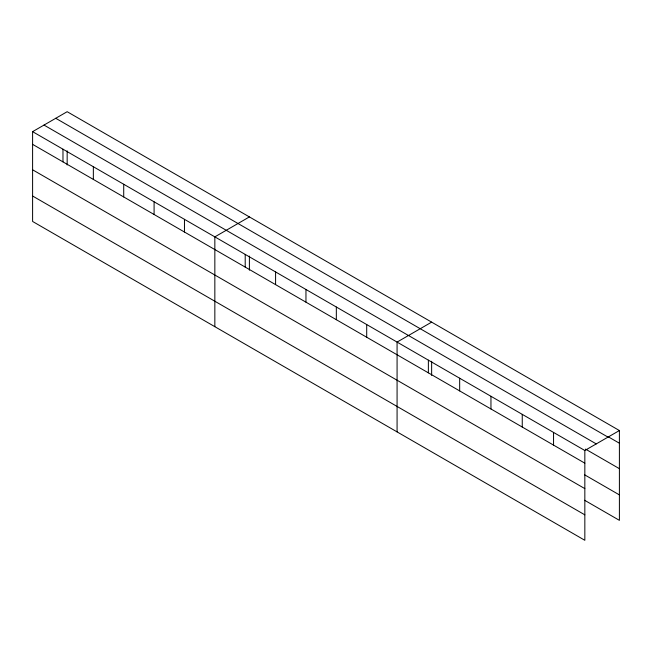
<?xml version="1.0" encoding="UTF-8"?>
<svg xmlns="http://www.w3.org/2000/svg" width="652" height="652" viewBox="0 0 652 652"><rect width="100%" height="100%" fill="white"/><g stroke="black" fill="none" stroke-linecap="round" stroke-linejoin="round"><path stroke-width="0.98" d="M584.836 488.625L584.836 450.491L32.6 131.655L32.6 221.46L584.836 540.296L584.836 488.625L32.6 169.789M584.632 500.271L619.4 520.345L619.4 430.54L67.164 111.704L32.6 131.655M249.398 216.92L214.842 236.872L214.842 326.676M431.64 322.137L397.076 342.088L397.076 431.893M584.836 450.491L619.4 430.54M608.096 436.693L619.4 443.221M55.754 118.289L607.998 437.117M44.002 125.07L596.246 443.906M585.496 449.098L619.4 468.674M32.6 144.345L584.836 463.173M584.632 474.819L619.4 494.892M32.6 196.016L584.836 514.844M553.548 432.423L553.548 445.104M522.252 414.354L522.252 427.036M490.956 396.286L490.956 408.975M459.668 378.217L459.668 390.907M431.64 361.273L431.64 375.397M428.372 360.157L428.372 372.838M366.701 324.549L366.701 337.239M336.334 307.019L336.334 319.7M305.959 289.48L305.959 302.161M275.584 271.941L275.584 284.631M249.398 256.065L249.398 270.181M245.209 254.41L245.209 267.092M184.467 219.333L184.467 232.022M154.092 201.802L154.092 214.484M123.717 184.263L123.717 196.953M93.35 166.733L93.35 179.414M67.164 150.848L67.164 164.964M62.975 149.194L62.975 161.875"/></g></svg>
